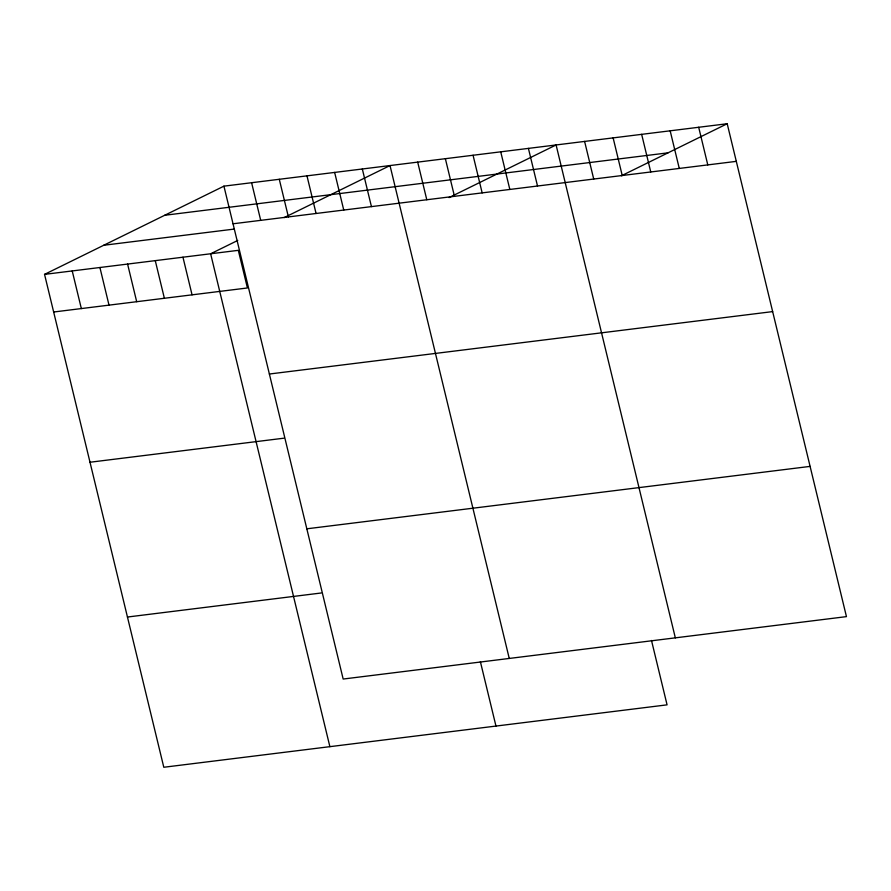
<?xml version="1.0" encoding="UTF-8"?>
<svg xmlns="http://www.w3.org/2000/svg" width="891" height="891" viewBox="0 0 891 891"><rect width="100%" height="100%" fill="white"/><g stroke="black" fill="none" stroke-linecap="round" stroke-linejoin="round"><path stroke-width="1.34" d="M651.499 640.462L667.069 704.848L163.799 767.262L44.55 274.372L223.931 186.152L727.201 123.738L846.45 616.628L343.169 679.042L223.931 186.152M237.763 240.436L210.632 253.779L329.882 746.669M284.173 217.604L390.013 165.559L509.251 658.449M449.064 197.59L556.095 144.955L675.333 637.845M621.372 175.783L727.201 123.738M164.735 215.266L668.016 152.84M233.03 223.786L736.311 161.36M103.746 245.259L234.233 229.076M44.55 274.372L238.309 250.338L247.42 287.971L53.649 312.006M269.372 374.02L772.653 311.605M90.002 462.24L283.761 438.205M306.827 528.808L810.108 466.394M127.446 617.029L321.205 592.994M698.689 127.268L707.788 164.902M670.166 130.81L679.276 168.432M641.654 134.341L650.753 171.974M613.131 137.882L622.23 175.516M584.607 141.413L593.718 179.046M528.408 148.385L537.518 186.019M500.731 151.826L509.83 189.449M473.054 155.257L482.154 192.879M445.366 158.687L454.477 196.321M417.69 162.117L426.789 199.751M362.325 168.989L371.436 206.612M480.383 661.679L495.964 726.065M334.648 172.42L343.748 210.053M306.972 175.85L316.071 213.484M279.284 179.291L288.394 216.914M251.607 182.722L260.707 220.344M182.956 257.209L192.055 294.832M155.268 260.64L164.378 298.273M127.591 264.07L136.691 301.704M99.915 267.512L109.014 305.134M72.227 270.942L81.337 308.564"/></g></svg>
